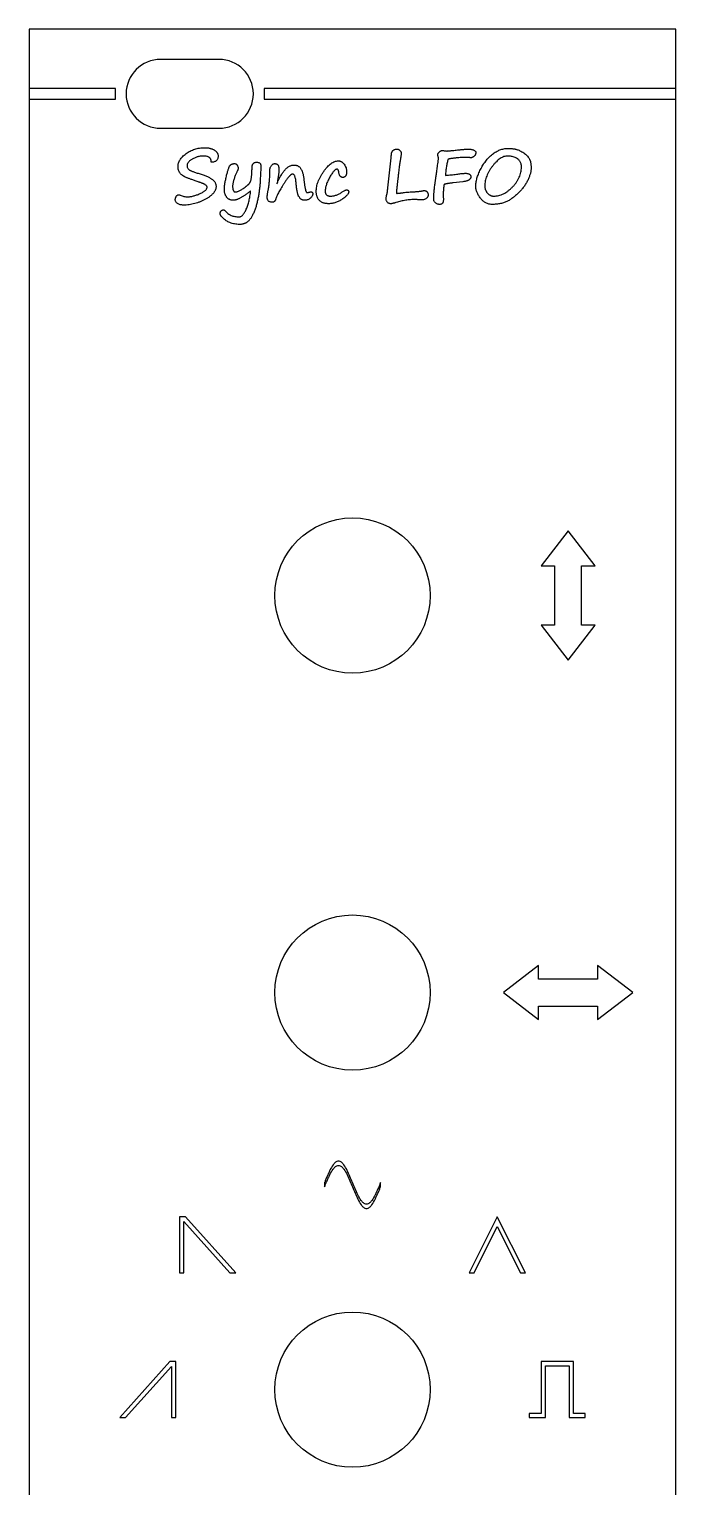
# Model space of a CAD drawing. Extents: x 81 to 111, y 103 to 232.
# Drawn here: x 81.2 to 111.2, y 164.1 to 231.7 of the extents above; entities that cross this region are included whole.
import ezdxf

# ---------------------------------------------------------------- set-up
doc = ezdxf.new("R2010")
doc.units = 0
doc.layers.get('0').update_dxf_attribs({"linetype": 'CONTINUOUS'})

msp = doc.modelspace()

# ---------------------------------------------------------------- linework, layer by layer
at = {"color": 7, "linetype": 'CONTINUOUS'}
for p, q in [((111.186, 231.684), (81.186, 231.684)), ((81.186, 231.684), (81.186, 228.934)), ((111.186, 228.934), (111.186, 231.684)), ((89.986, 230.284), (87.286, 230.284)), ((81.186, 228.934), (81.186, 228.434)), ((85.186, 228.934), (81.186, 228.934)), ((85.186, 228.434), (85.186, 228.934)), ((92.086, 228.934), (92.086, 228.434)), ((111.186, 228.934), (92.086, 228.934)), ((111.186, 228.434), (111.186, 228.934)), ((81.186, 228.434), (85.186, 228.434)), ((81.186, 228.434), (81.186, 106.434)), ((92.086, 228.434), (111.186, 228.434)), ((111.186, 106.434), (111.186, 228.434)), ((87.286, 227.084), (89.986, 227.084)), ((91.939, 225.239), (91.907, 224.676)), ((97.83, 224.326), (97.976, 225.712)), ((101.775, 225.746), (101.775, 225.763)), ((101.308, 224.607), (100.85, 224.554)), ((93.702, 223.925), (93.688, 223.925)), ((100.394, 223.95), (100.401, 223.745)), ((90.497, 222.713), (90.492, 222.713)), ((106.186, 208.414), (104.936, 206.785)), ((107.436, 206.785), (106.186, 208.414)), ((104.936, 206.785), (105.561, 206.785)), ((105.561, 206.785), (105.561, 204.043)), ((106.811, 206.785), (107.436, 206.785)), ((106.811, 204.043), (106.811, 206.785)), ((104.936, 204.043), (106.186, 202.414)), ((105.561, 204.043), (104.936, 204.043)), ((106.186, 202.414), (107.436, 204.043)), ((107.436, 204.043), (106.811, 204.043)), ((104.815, 188.249), (103.186, 186.999)), ((104.815, 187.624), (104.815, 188.249)), ((107.557, 188.249), (107.557, 187.624)), ((109.186, 186.999), (107.557, 188.249)), ((107.557, 187.624), (104.815, 187.624)), ((103.186, 186.999), (104.815, 185.749)), ((107.557, 185.749), (109.186, 186.999)), ((104.815, 186.374), (107.557, 186.374)), ((104.815, 185.749), (104.815, 186.374)), ((107.557, 186.374), (107.557, 185.749)), ((94.886, 178.184), (94.886, 177.984)), ((97.486, 177.984), (97.486, 178.184)), ((88.437, 176.601), (88.168, 176.601)), ((88.168, 176.601), (88.168, 174.001)), ((90.768, 174.001), (88.437, 176.601)), ((102.904, 176.601), (101.604, 174.001)), ((104.204, 174.001), (102.904, 176.601)), ((88.368, 176.378), (90.5, 174.001)), ((88.368, 174.001), (88.368, 176.378)), ((101.827, 174.001), (102.904, 176.154)), ((102.904, 176.154), (103.98, 174.001)), ((88.168, 174.001), (88.368, 174.001)), ((90.5, 174.001), (90.768, 174.001)), ((101.604, 174.001), (101.827, 174.001)), ((103.98, 174.001), (104.204, 174.001)), ((87.719, 169.884), (85.386, 167.284)), ((87.986, 169.884), (87.719, 169.884)), ((87.986, 167.284), (87.986, 169.884)), ((104.936, 169.884), (104.936, 167.484)), ((106.436, 169.884), (104.936, 169.884)), ((106.436, 167.484), (106.436, 169.884)), ((85.653, 167.284), (87.786, 169.661)), ((87.786, 169.661), (87.786, 167.284)), ((105.136, 169.684), (106.236, 169.684)), ((105.136, 167.284), (105.136, 169.684)), ((106.236, 169.684), (106.236, 167.284)), ((85.386, 167.284), (85.653, 167.284)), ((87.786, 167.284), (87.986, 167.284)), ((104.936, 167.484), (104.386, 167.484)), ((104.386, 167.484), (104.386, 167.284)), ((104.386, 167.284), (105.136, 167.284)), ((106.236, 167.284), (106.986, 167.284)), ((106.986, 167.484), (106.436, 167.484)), ((106.986, 167.284), (106.986, 167.484))]:
    msp.add_line(p, q, dxfattribs=at)
for centre in [(96.186, 205.414), (96.186, 186.999), (96.186, 168.584)]:
    msp.add_circle(centre, 3.6, dxfattribs=at)
for centre, start, end in [((87.286, 228.684), 90, 270), ((89.986, 228.684), 270, 90)]:
    msp.add_arc(centre, 1.6, start, end, dxfattribs=at)
for points, knots in [([(88.093, 225.316), (88.094, 225.342), (88.097, 225.395), (88.114, 225.474), (88.144, 225.551), (88.185, 225.626), (88.238, 225.7), (88.302, 225.772), (88.377, 225.843), (88.463, 225.911), (88.557, 225.974), (88.656, 226.031), (88.759, 226.078), (88.866, 226.117), (88.977, 226.147), (89.092, 226.168), (89.212, 226.181), (89.293, 226.183), (89.334, 226.184)], [0, 0, 0, 0, 0.0479626, 0.0959949, 0.1452394, 0.1968396, 0.2510979, 0.309215, 0.3717362, 0.4387208, 0.5078142, 0.5764072, 0.6446708, 0.7135118, 0.7828276, 0.8533548, 0.9257912, 1, 1, 1, 1]), ([(89.334, 226.184), (89.357, 226.183), (89.402, 226.182), (89.468, 226.178), (89.531, 226.169), (89.59, 226.156), (89.644, 226.14), (89.696, 226.121), (89.743, 226.097), (89.786, 226.071), (89.825, 226.042), (89.858, 226.012), (89.888, 225.981), (89.911, 225.949), (89.929, 225.916), (89.942, 225.881), (89.951, 225.846), (89.952, 225.822), (89.952, 225.81)], [0, 0, 0, 0, 0.08759, 0.170972, 0.250519, 0.325879, 0.397433, 0.465629, 0.531826, 0.595994, 0.657219, 0.713869, 0.766456, 0.816101, 0.863455, 0.909311, 0.954539, 1, 1, 1, 1]), ([(97.976, 225.712), (97.977, 225.728), (97.98, 225.758), (97.985, 225.8), (97.989, 225.839), (97.993, 225.873), (97.997, 225.903), (98, 225.928), (98.005, 225.949), (98.009, 225.972), (98.018, 225.997), (98.034, 226.024), (98.056, 226.05), (98.082, 226.074), (98.115, 226.094), (98.153, 226.11), (98.196, 226.118), (98.227, 226.119), (98.243, 226.12)], [0, 0, 0, 0, 0.08463, 0.162126, 0.2306151, 0.2929782, 0.3463391, 0.3924749, 0.430793, 0.4610263, 0.5151643, 0.570968, 0.6307534, 0.6948379, 0.763713, 0.8361075, 0.9137949, 1, 1, 1, 1]), ([(98.243, 226.12), (98.256, 226.119), (98.282, 226.118), (98.319, 226.106), (98.354, 226.087), (98.385, 226.061), (98.411, 226.031), (98.432, 225.999), (98.443, 225.965), (98.445, 225.942), (98.446, 225.931)], [0, 0, 0, 0, 0.128837, 0.256322, 0.38368, 0.518069, 0.65101, 0.772906, 0.887359, 1, 1, 1, 1]), ([(98.446, 225.931), (98.445, 225.918), (98.444, 225.889), (98.439, 225.839), (98.428, 225.776), (98.421, 225.731), (98.417, 225.705)], [0, 0, 0, 0, 0.165393, 0.386702, 0.665127, 1, 1, 1, 1]), ([(100.144, 225.865), (100.145, 225.875), (100.147, 225.896), (100.162, 225.928), (100.185, 225.96), (100.215, 225.991), (100.249, 226.018), (100.284, 226.039), (100.317, 226.053), (100.339, 226.055), (100.349, 226.056)], [0, 0, 0, 0, 0.101411, 0.214444, 0.342888, 0.494192, 0.64638, 0.779103, 0.895509, 1, 1, 1, 1]), ([(100.163, 225.75), (100.16, 225.761), (100.155, 225.783), (100.15, 225.813), (100.145, 225.84), (100.144, 225.857), (100.144, 225.865)], [0, 0, 0, 0, 0.30119, 0.567536, 0.797857, 1, 1, 1, 1]), ([(100.349, 226.056), (100.363, 226.055), (100.392, 226.054), (100.42, 226.048), (100.434, 226.046)], [0, 0, 0, 0, 0.4878325, 1, 1, 1, 1]), ([(100.434, 226.046), (100.455, 226.042), (100.498, 226.034), (100.542, 226.033), (100.565, 226.032)], [0, 0, 0, 0, 0.49309, 1, 1, 1, 1]), ([(100.565, 226.032), (100.572, 226.032), (100.592, 226.033), (100.627, 226.036), (100.676, 226.04), (100.737, 226.046), (100.811, 226.053), (100.898, 226.063), (100.998, 226.074), (101.069, 226.082), (101.106, 226.086)], [0, 0, 0, 0, 0.042338, 0.107785, 0.197281, 0.310004, 0.446789, 0.607737, 0.791835, 1, 1, 1, 1]), ([(101.106, 226.086), (101.131, 226.089), (101.18, 226.094), (101.25, 226.1), (101.315, 226.107), (101.375, 226.111), (101.43, 226.115), (101.481, 226.118), (101.526, 226.119), (101.555, 226.12), (101.569, 226.12)], [0, 0, 0, 0, 0.162939, 0.313732, 0.454746, 0.585803, 0.704931, 0.814158, 0.912503, 1, 1, 1, 1]), ([(101.569, 226.12), (101.594, 226.119), (101.642, 226.119), (101.709, 226.108), (101.768, 226.093), (101.817, 226.07), (101.855, 226.045), (101.884, 226.021), (101.903, 225.998), (101.906, 225.981), (101.907, 225.973)], [0, 0, 0, 0, 0.194463, 0.3663974, 0.5202269, 0.6574654, 0.7766006, 0.8708883, 0.9432601, 1, 1, 1, 1]), ([(101.907, 225.973), (101.907, 225.961), (101.906, 225.938), (101.9, 225.904), (101.889, 225.872), (101.875, 225.842), (101.856, 225.814), (101.833, 225.789), (101.806, 225.766), (101.785, 225.752), (101.775, 225.746)], [0, 0, 0, 0, 0.1305, 0.25368, 0.375578, 0.494551, 0.613015, 0.736102, 0.864477, 1, 1, 1, 1]), ([(101.907, 224.399), (101.908, 224.429), (101.909, 224.488), (101.92, 224.579), (101.936, 224.672), (101.961, 224.768), (101.991, 224.866), (102.028, 224.967), (102.072, 225.071), (102.122, 225.176), (102.177, 225.28), (102.237, 225.38), (102.3, 225.476), (102.368, 225.567), (102.439, 225.652), (102.515, 225.733), (102.594, 225.809), (102.677, 225.879), (102.762, 225.943), (102.849, 225.998), (102.936, 226.046), (103.025, 226.085), (103.115, 226.114), (103.205, 226.136), (103.297, 226.149), (103.358, 226.151), (103.389, 226.152)], [0, 0, 0, 0, 0.0351946, 0.0717881, 0.1095508, 0.1491259, 0.1905087, 0.2335502, 0.2786717, 0.325861, 0.3735931, 0.4204625, 0.4665544, 0.5116481, 0.5564426, 0.6006614, 0.6445797, 0.6883469, 0.7312701, 0.772467, 0.8122086, 0.8509968, 0.8886798, 0.9260643, 0.9629808, 1, 1, 1, 1]), ([(103.389, 226.152), (103.413, 226.152), (103.459, 226.151), (103.526, 226.148), (103.59, 226.143), (103.651, 226.135), (103.709, 226.126), (103.764, 226.114), (103.815, 226.1), (103.879, 226.079), (103.956, 226.047), (104.044, 226.001), (104.129, 225.947), (104.208, 225.887), (104.28, 225.822), (104.34, 225.755), (104.386, 225.685), (104.415, 225.626), (104.432, 225.576), (104.442, 225.536), (104.451, 225.493), (104.459, 225.447), (104.464, 225.397), (104.468, 225.344), (104.471, 225.288), (104.471, 225.25), (104.471, 225.23)], [0, 0, 0, 0, 0.0436509, 0.0851721, 0.1249405, 0.16299, 0.1990708, 0.2335547, 0.2665954, 0.2979196, 0.3591401, 0.4206151, 0.4822715, 0.5449888, 0.605458, 0.6609331, 0.7118444, 0.7594758, 0.7833614, 0.808665, 0.8358632, 0.8650233, 0.8958574, 0.9284543, 0.9631584, 1, 1, 1, 1]), ([(89.023, 224.605), (88.993, 224.615), (88.935, 224.634), (88.852, 224.663), (88.774, 224.689), (88.703, 224.716), (88.636, 224.739), (88.576, 224.762), (88.521, 224.784), (88.456, 224.81), (88.384, 224.844), (88.307, 224.893), (88.242, 224.947), (88.187, 225.008), (88.144, 225.075), (88.115, 225.15), (88.096, 225.231), (88.094, 225.287), (88.093, 225.316)], [0, 0, 0, 0, 0.074202, 0.1436518, 0.2084709, 0.2686802, 0.3246301, 0.3758523, 0.4225862, 0.46447, 0.541097, 0.6118998, 0.6787266, 0.7423449, 0.8045898, 0.8672671, 0.9317751, 1, 1, 1, 1]), ([(89.289, 225.799), (89.266, 225.799), (89.219, 225.798), (89.148, 225.791), (89.08, 225.78), (89.012, 225.765), (88.946, 225.745), (88.881, 225.721), (88.817, 225.693), (88.756, 225.66), (88.699, 225.626), (88.649, 225.59), (88.606, 225.553), (88.571, 225.515), (88.544, 225.476), (88.524, 225.436), (88.512, 225.394), (88.511, 225.366), (88.51, 225.352)], [0, 0, 0, 0, 0.073345, 0.145938, 0.217579, 0.289094, 0.360159, 0.431224, 0.503096, 0.575381, 0.644891, 0.708815, 0.766614, 0.819231, 0.868212, 0.913474, 0.956948, 1, 1, 1, 1]), ([(88.51, 225.352), (88.511, 225.335), (88.513, 225.301), (88.531, 225.253), (88.56, 225.208), (88.594, 225.174), (88.63, 225.149), (88.667, 225.129), (88.712, 225.108), (88.767, 225.085), (88.83, 225.061), (88.903, 225.036), (88.984, 225.01), (89.042, 224.993), (89.072, 224.984)], [0, 0, 0, 0, 0.0714839, 0.1420277, 0.2141202, 0.292461, 0.3394409, 0.397173, 0.4673026, 0.5488261, 0.643427, 0.74964, 0.8688549, 1, 1, 1, 1]), ([(89.632, 225.511), (89.631, 225.524), (89.631, 225.549), (89.627, 225.585), (89.62, 225.618), (89.611, 225.648), (89.598, 225.675), (89.583, 225.699), (89.565, 225.719), (89.537, 225.743), (89.495, 225.766), (89.435, 225.786), (89.365, 225.797), (89.316, 225.798), (89.289, 225.799)], [0, 0, 0, 0, 0.075534, 0.145634, 0.209778, 0.270679, 0.327384, 0.38134, 0.432772, 0.484936, 0.592838, 0.712488, 0.846913, 1, 1, 1, 1]), ([(89.952, 225.81), (89.951, 225.786), (89.95, 225.742), (89.934, 225.68), (89.909, 225.627), (89.873, 225.583), (89.827, 225.55), (89.77, 225.527), (89.704, 225.513), (89.657, 225.511), (89.632, 225.511)], [0, 0, 0, 0, 0.139972, 0.264294, 0.378475, 0.487519, 0.598233, 0.717525, 0.850142, 1, 1, 1, 1]), ([(90.241, 224.253), (90.241, 224.271), (90.242, 224.31), (90.246, 224.371), (90.254, 224.438), (90.265, 224.51), (90.277, 224.589), (90.294, 224.673), (90.313, 224.764), (90.335, 224.858), (90.358, 224.95), (90.38, 225.035), (90.402, 225.111), (90.423, 225.177), (90.442, 225.234), (90.46, 225.282), (90.478, 225.32), (90.495, 225.35), (90.514, 225.374), (90.535, 225.394), (90.559, 225.41), (90.584, 225.423), (90.613, 225.434), (90.644, 225.441), (90.678, 225.446), (90.701, 225.446), (90.713, 225.447)], [0, 0, 0, 0, 0.039912, 0.084281, 0.132826, 0.185966, 0.243686, 0.30614, 0.373219, 0.444745, 0.515383, 0.579074, 0.636019, 0.686606, 0.729963, 0.766941, 0.797442, 0.821514, 0.842416, 0.86294, 0.883264, 0.904515, 0.926208, 0.949344, 0.973863, 1, 1, 1, 1]), ([(90.713, 225.447), (90.726, 225.446), (90.751, 225.444), (90.786, 225.431), (90.815, 225.407), (90.839, 225.375), (90.858, 225.34), (90.871, 225.301), (90.88, 225.261), (90.881, 225.233), (90.882, 225.219)], [0, 0, 0, 0, 0.121884, 0.236341, 0.351999, 0.476874, 0.607282, 0.735732, 0.865985, 1, 1, 1, 1]), ([(90.882, 225.219), (90.881, 225.216), (90.879, 225.207), (90.874, 225.189), (90.865, 225.164), (90.852, 225.132), (90.835, 225.092), (90.816, 225.045), (90.792, 224.99), (90.775, 224.951), (90.766, 224.931)], [0, 0, 0, 0, 0.032849, 0.091474, 0.177061, 0.287721, 0.427097, 0.591002, 0.782176, 1, 1, 1, 1]), ([(91.523, 225.13), (91.523, 225.145), (91.524, 225.175), (91.527, 225.217), (91.529, 225.254), (91.531, 225.287), (91.534, 225.316), (91.536, 225.34), (91.539, 225.359), (91.542, 225.379), (91.55, 225.401), (91.562, 225.425), (91.58, 225.448), (91.602, 225.47), (91.628, 225.489), (91.66, 225.501), (91.696, 225.51), (91.721, 225.51), (91.734, 225.511)], [0, 0, 0, 0, 0.093005, 0.177081, 0.252122, 0.318254, 0.375423, 0.422648, 0.462072, 0.49246, 0.544912, 0.598985, 0.655944, 0.717413, 0.781995, 0.849168, 0.920911, 1, 1, 1, 1]), ([(91.734, 225.511), (91.752, 225.51), (91.784, 225.509), (91.828, 225.501), (91.865, 225.486), (91.89, 225.468), (91.905, 225.449), (91.914, 225.43), (91.922, 225.408), (91.928, 225.382), (91.933, 225.352), (91.936, 225.318), (91.939, 225.28), (91.939, 225.253), (91.939, 225.239)], [0, 0, 0, 0, 0.128314, 0.240023, 0.334254, 0.420319, 0.464604, 0.515229, 0.573456, 0.638911, 0.715787, 0.800802, 0.895525, 1, 1, 1, 1]), ([(92.283, 224.264), (92.289, 224.296), (92.301, 224.361), (92.315, 224.463), (92.328, 224.57), (92.339, 224.682), (92.346, 224.799), (92.352, 224.921), (92.355, 225.049), (92.356, 225.135), (92.356, 225.18)], [0, 0, 0, 0, 0.106122, 0.217726, 0.334447, 0.456351, 0.584003, 0.716934, 0.85577, 1, 1, 1, 1]), ([(92.356, 225.18), (92.357, 225.193), (92.359, 225.222), (92.372, 225.266), (92.394, 225.31), (92.423, 225.354), (92.457, 225.393), (92.493, 225.424), (92.531, 225.443), (92.558, 225.445), (92.571, 225.447)], [0, 0, 0, 0, 0.111852, 0.233286, 0.366088, 0.513881, 0.659039, 0.785254, 0.895675, 1, 1, 1, 1]), ([(92.571, 225.447), (92.586, 225.446), (92.615, 225.445), (92.656, 225.436), (92.692, 225.42), (92.717, 225.401), (92.734, 225.381), (92.745, 225.361), (92.753, 225.335), (92.76, 225.304), (92.765, 225.269), (92.77, 225.228), (92.772, 225.182), (92.772, 225.15), (92.773, 225.133)], [0, 0, 0, 0, 0.106092, 0.200711, 0.287756, 0.37153, 0.415739, 0.468271, 0.529042, 0.601327, 0.684004, 0.777786, 0.882603, 1, 1, 1, 1]), ([(92.677, 224.502), (92.692, 224.538), (92.72, 224.607), (92.767, 224.707), (92.813, 224.8), (92.86, 224.886), (92.908, 224.965), (92.956, 225.038), (93.005, 225.103), (93.054, 225.162), (93.105, 225.214), (93.156, 225.259), (93.207, 225.297), (93.26, 225.328), (93.313, 225.352), (93.367, 225.37), (93.422, 225.38), (93.458, 225.382), (93.477, 225.382)], [0, 0, 0, 0, 0.092338, 0.179886, 0.262392, 0.340665, 0.414492, 0.483602, 0.548933, 0.610135, 0.667741, 0.721498, 0.772378, 0.821071, 0.867174, 0.91213, 0.956384, 1, 1, 1, 1]), ([(93.477, 225.382), (93.492, 225.382), (93.523, 225.381), (93.567, 225.373), (93.609, 225.361), (93.649, 225.344), (93.686, 225.321), (93.721, 225.294), (93.753, 225.261), (93.782, 225.224), (93.809, 225.181), (93.833, 225.134), (93.855, 225.082), (93.874, 225.024), (93.891, 224.962), (93.906, 224.895), (93.918, 224.823), (93.923, 224.773), (93.926, 224.747)], [0, 0, 0, 0, 0.0541879, 0.1067007, 0.1571352, 0.2066417, 0.2570326, 0.3075543, 0.3606282, 0.415693, 0.4734814, 0.5351577, 0.6008601, 0.6707761, 0.7455853, 0.8253549, 0.9097195, 1, 1, 1, 1]), ([(94.503, 224.161), (94.504, 224.197), (94.507, 224.27), (94.523, 224.38), (94.551, 224.492), (94.589, 224.606), (94.638, 224.722), (94.697, 224.84), (94.768, 224.961), (94.847, 225.08), (94.931, 225.194), (95.017, 225.295), (95.103, 225.381), (95.188, 225.451), (95.273, 225.506), (95.358, 225.545), (95.443, 225.57), (95.5, 225.573), (95.527, 225.575)], [0, 0, 0, 0, 0.057453, 0.116795, 0.178313, 0.242751, 0.309925, 0.38067, 0.455166, 0.533917, 0.611136, 0.682066, 0.746336, 0.805213, 0.858988, 0.908538, 0.955311, 1, 1, 1, 1]), ([(95.473, 225.19), (95.462, 225.189), (95.437, 225.186), (95.4, 225.167), (95.361, 225.137), (95.32, 225.095), (95.277, 225.042), (95.23, 224.978), (95.181, 224.903), (95.131, 224.817), (95.082, 224.728), (95.039, 224.64), (95.002, 224.554), (94.973, 224.471), (94.949, 224.391), (94.932, 224.314), (94.922, 224.239), (94.921, 224.19), (94.92, 224.167)], [0, 0, 0, 0, 0.028127, 0.06103, 0.100865, 0.149079, 0.205109, 0.270489, 0.345102, 0.428657, 0.514635, 0.595953, 0.672785, 0.745585, 0.814098, 0.87918, 0.94125, 1, 1, 1, 1]), ([(95.554, 225.028), (95.552, 225.041), (95.549, 225.065), (95.542, 225.097), (95.534, 225.125), (95.525, 225.149), (95.514, 225.167), (95.502, 225.18), (95.488, 225.189), (95.478, 225.19), (95.473, 225.19)], [0, 0, 0, 0, 0.19774, 0.371472, 0.518968, 0.647125, 0.753576, 0.844689, 0.924223, 1, 1, 1, 1]), ([(95.527, 225.575), (95.541, 225.574), (95.567, 225.573), (95.605, 225.565), (95.642, 225.553), (95.677, 225.535), (95.71, 225.512), (95.742, 225.485), (95.773, 225.452), (95.81, 225.402), (95.851, 225.336), (95.887, 225.253), (95.909, 225.168), (95.912, 225.11), (95.914, 225.081)], [0, 0, 0, 0, 0.057699, 0.11345, 0.169694, 0.226089, 0.284919, 0.346429, 0.410908, 0.480016, 0.617782, 0.748714, 0.874939, 1, 1, 1, 1]), ([(98.417, 225.705), (98.413, 225.684), (98.405, 225.636), (98.392, 225.559), (98.379, 225.467), (98.365, 225.362), (98.349, 225.244), (98.333, 225.113), (98.315, 224.968), (98.3, 224.84), (98.289, 224.736), (98.279, 224.661), (98.271, 224.59), (98.265, 224.525), (98.258, 224.464), (98.251, 224.408), (98.246, 224.357), (98.24, 224.311), (98.236, 224.27), (98.232, 224.234), (98.229, 224.203), (98.227, 224.176), (98.224, 224.154), (98.222, 224.137), (98.222, 224.125), (98.221, 224.119), (98.221, 224.116)], [0, 0, 0, 0, 0.0409274, 0.090339, 0.1478376, 0.2138288, 0.288272, 0.3711705, 0.4622159, 0.5617204, 0.6120762, 0.6593254, 0.7033955, 0.7445992, 0.7826945, 0.8176472, 0.8497327, 0.8786753, 0.9044748, 0.9271315, 0.946924, 0.9635733, 0.977423, 0.9880978, 0.9956103, 1, 1, 1, 1]), ([(100.002, 224.427), (100.002, 224.429), (100.004, 224.437), (100.006, 224.453), (100.009, 224.479), (100.015, 224.514), (100.021, 224.558), (100.028, 224.611), (100.038, 224.674), (100.048, 224.746), (100.06, 224.827), (100.072, 224.918), (100.086, 225.018), (100.102, 225.127), (100.119, 225.246), (100.137, 225.374), (100.156, 225.511), (100.17, 225.605), (100.176, 225.654)], [0, 0, 0, 0, 0.005715, 0.018803, 0.039606, 0.06818, 0.104128, 0.14779, 0.198824, 0.257631, 0.323752, 0.39759, 0.479199, 0.56818, 0.664934, 0.769003, 0.880844, 1, 1, 1, 1]), ([(100.176, 225.654), (100.176, 225.672), (100.176, 225.704), (100.167, 225.736), (100.163, 225.75)], [0, 0, 0, 0, 0.5408918, 1, 1, 1, 1]), ([(100.621, 225.65), (100.613, 225.623), (100.596, 225.569), (100.576, 225.484), (100.555, 225.397), (100.54, 225.305), (100.525, 225.209), (100.514, 225.109), (100.503, 225.006), (100.499, 224.936), (100.497, 224.901)], [0, 0, 0, 0, 0.110502, 0.224403, 0.342331, 0.464639, 0.591707, 0.723468, 0.859599, 1, 1, 1, 1]), ([(101.471, 225.735), (101.435, 225.735), (101.36, 225.734), (101.244, 225.729), (101.12, 225.721), (101.013, 225.712), (100.928, 225.703), (100.869, 225.696), (100.814, 225.689), (100.765, 225.682), (100.722, 225.675), (100.683, 225.667), (100.65, 225.659), (100.63, 225.653), (100.621, 225.65)], [0, 0, 0, 0, 0.126879, 0.262641, 0.407933, 0.561648, 0.637448, 0.7075, 0.771749, 0.829047, 0.880661, 0.92664, 0.966344, 1, 1, 1, 1]), ([(101.617, 225.727), (101.609, 225.728), (101.589, 225.731), (101.556, 225.734), (101.516, 225.735), (101.487, 225.735), (101.471, 225.735)], [0, 0, 0, 0, 0.176409, 0.403514, 0.677856, 1, 1, 1, 1]), ([(101.677, 225.72), (101.666, 225.72), (101.646, 225.72), (101.626, 225.725), (101.617, 225.727)], [0, 0, 0, 0, 0.5340437, 1, 1, 1, 1]), ([(101.775, 225.763), (101.768, 225.756), (101.755, 225.743), (101.73, 225.73), (101.704, 225.721), (101.686, 225.72), (101.677, 225.72)], [0, 0, 0, 0, 0.260651, 0.500656, 0.749151, 1, 1, 1, 1]), ([(103.377, 225.799), (103.349, 225.798), (103.292, 225.794), (103.206, 225.772), (103.12, 225.734), (103.032, 225.683), (102.945, 225.617), (102.857, 225.536), (102.769, 225.441), (102.681, 225.334), (102.599, 225.22), (102.525, 225.105), (102.463, 224.989), (102.412, 224.874), (102.373, 224.76), (102.345, 224.646), (102.327, 224.532), (102.325, 224.457), (102.324, 224.419)], [0, 0, 0, 0, 0.045306, 0.092148, 0.142092, 0.195901, 0.254405, 0.318098, 0.387653, 0.463421, 0.540363, 0.61354, 0.6836, 0.75083, 0.815558, 0.8781, 0.93949, 1, 1, 1, 1]), ([(104.471, 225.23), (104.471, 225.211), (104.47, 225.173), (104.463, 225.115), (104.451, 225.054), (104.437, 224.99), (104.416, 224.923), (104.392, 224.854), (104.363, 224.781), (104.331, 224.706), (104.294, 224.63), (104.253, 224.555), (104.208, 224.48), (104.159, 224.407), (104.105, 224.335), (104.049, 224.264), (103.988, 224.194), (103.902, 224.104), (103.792, 223.998), (103.655, 223.885), (103.519, 223.786), (103.401, 223.716), (103.305, 223.668), (103.227, 223.638), (103.144, 223.612), (103.055, 223.592), (102.962, 223.575), (102.862, 223.564), (102.758, 223.557), (102.686, 223.556), (102.65, 223.556)], [0, 0, 0, 0, 0.020418, 0.042091, 0.065086, 0.089472, 0.115234, 0.142511, 0.171411, 0.201979, 0.233337, 0.26521, 0.29734, 0.329957, 0.363125, 0.396642, 0.431087, 0.466119, 0.535129, 0.600465, 0.662803, 0.722355, 0.752054, 0.782712, 0.814979, 0.848499, 0.883722, 0.920512, 0.959367, 1, 1, 1, 1]), ([(102.742, 223.94), (102.78, 223.941), (102.858, 223.944), (102.972, 223.965), (103.085, 223.999), (103.195, 224.047), (103.304, 224.107), (103.41, 224.182), (103.515, 224.269), (103.616, 224.369), (103.711, 224.475), (103.793, 224.585), (103.864, 224.697), (103.922, 224.811), (103.967, 224.926), (103.999, 225.043), (104.019, 225.162), (104.021, 225.242), (104.023, 225.282)], [0, 0, 0, 0, 0.056973, 0.114021, 0.171844, 0.230784, 0.291894, 0.356039, 0.423296, 0.494299, 0.565608, 0.633619, 0.698528, 0.761241, 0.822233, 0.881687, 0.940805, 1, 1, 1, 1]), ([(104.023, 225.282), (104.022, 225.309), (104.021, 225.361), (104.007, 225.434), (103.987, 225.499), (103.957, 225.557), (103.916, 225.609), (103.863, 225.655), (103.799, 225.696), (103.724, 225.731), (103.643, 225.762), (103.557, 225.783), (103.468, 225.797), (103.408, 225.798), (103.377, 225.799)], [0, 0, 0, 0, 0.086829, 0.16569, 0.238315, 0.306083, 0.374305, 0.447881, 0.528808, 0.618112, 0.712285, 0.806676, 0.901916, 1, 1, 1, 1]), ([(89.439, 224.351), (89.438, 224.361), (89.436, 224.382), (89.419, 224.412), (89.392, 224.441), (89.362, 224.463), (89.333, 224.482), (89.304, 224.497), (89.27, 224.512), (89.231, 224.529), (89.186, 224.547), (89.137, 224.566), (89.081, 224.585), (89.043, 224.598), (89.023, 224.605)], [0, 0, 0, 0, 0.058755, 0.123325, 0.198421, 0.287978, 0.341369, 0.404612, 0.4784, 0.561943, 0.656205, 0.759973, 0.874563, 1, 1, 1, 1]), ([(89.072, 224.984), (89.104, 224.974), (89.166, 224.955), (89.256, 224.925), (89.34, 224.894), (89.417, 224.863), (89.488, 224.83), (89.552, 224.798), (89.61, 224.763), (89.662, 224.729), (89.707, 224.693), (89.747, 224.656), (89.781, 224.616), (89.809, 224.575), (89.83, 224.532), (89.845, 224.487), (89.854, 224.44), (89.855, 224.408), (89.856, 224.392)], [0, 0, 0, 0, 0.09583, 0.186353, 0.271341, 0.350725, 0.424799, 0.493508, 0.557248, 0.616396, 0.671088, 0.723058, 0.771806, 0.818913, 0.864575, 0.909384, 0.954109, 1, 1, 1, 1]), ([(90.766, 224.931), (90.755, 224.904), (90.733, 224.853), (90.705, 224.777), (90.68, 224.704), (90.661, 224.633), (90.645, 224.565), (90.634, 224.5), (90.626, 224.437), (90.625, 224.397), (90.625, 224.377)], [0, 0, 0, 0, 0.149019, 0.290296, 0.424322, 0.551639, 0.673033, 0.787778, 0.896378, 1, 1, 1, 1]), ([(90.728, 224.132), (90.742, 224.133), (90.773, 224.135), (90.821, 224.144), (90.872, 224.16), (90.929, 224.181), (90.991, 224.211), (91.057, 224.249), (91.129, 224.296), (91.189, 224.341), (91.239, 224.379), (91.273, 224.407), (91.304, 224.432), (91.331, 224.456), (91.356, 224.478), (91.375, 224.498), (91.393, 224.516), (91.41, 224.539), (91.43, 224.568), (91.449, 224.606), (91.466, 224.649), (91.478, 224.688), (91.487, 224.726), (91.493, 224.761), (91.499, 224.805), (91.504, 224.855), (91.509, 224.913), (91.514, 224.979), (91.519, 225.052), (91.521, 225.103), (91.523, 225.13)], [0, 0, 0, 0, 0.030395, 0.064485, 0.102746, 0.144919, 0.192546, 0.246553, 0.3064, 0.373251, 0.406958, 0.437793, 0.466097, 0.49157, 0.514528, 0.534472, 0.551931, 0.566743, 0.595003, 0.625121, 0.657398, 0.69208, 0.712693, 0.738141, 0.768756, 0.804927, 0.845625, 0.891946, 0.943519, 1, 1, 1, 1]), ([(91.907, 224.676), (91.902, 224.608), (91.892, 224.472), (91.87, 224.27), (91.843, 224.072), (91.811, 223.877), (91.773, 223.688), (91.726, 223.507), (91.67, 223.335), (91.617, 223.199), (91.571, 223.097), (91.536, 223.028), (91.502, 222.964), (91.465, 222.907), (91.429, 222.856), (91.391, 222.811), (91.353, 222.773), (91.314, 222.74), (91.273, 222.713), (91.231, 222.69), (91.187, 222.67), (91.141, 222.654), (91.094, 222.641), (91.045, 222.632), (90.993, 222.627), (90.958, 222.627), (90.941, 222.626)], [0, 0, 0, 0, 0.083407, 0.165788, 0.247027, 0.327596, 0.40605, 0.481876, 0.554963, 0.62589, 0.659552, 0.691187, 0.720664, 0.747899, 0.773514, 0.797017, 0.818864, 0.839216, 0.858835, 0.878124, 0.897773, 0.917381, 0.937152, 0.957606, 0.978438, 1, 1, 1, 1]), ([(93.409, 224.966), (93.404, 224.965), (93.392, 224.964), (93.375, 224.958), (93.356, 224.949), (93.336, 224.936), (93.315, 224.92), (93.292, 224.9), (93.268, 224.875), (93.243, 224.848), (93.216, 224.817), (93.188, 224.782), (93.158, 224.744), (93.127, 224.702), (93.095, 224.656), (93.061, 224.606), (93.026, 224.553), (92.978, 224.479), (92.92, 224.388), (92.857, 224.282), (92.8, 224.184), (92.75, 224.094), (92.708, 224.011), (92.673, 223.936), (92.644, 223.869), (92.63, 223.826), (92.623, 223.806)], [0, 0, 0, 0, 0.011333, 0.02389, 0.038349, 0.054925, 0.073972, 0.09513, 0.118984, 0.145342, 0.174234, 0.205462, 0.239765, 0.276453, 0.315548, 0.357753, 0.402391, 0.449666, 0.543459, 0.630001, 0.709199, 0.781388, 0.846451, 0.904619, 0.955655, 1, 1, 1, 1]), ([(92.773, 225.133), (92.772, 225.118), (92.771, 225.084), (92.766, 225.029), (92.759, 224.965), (92.748, 224.89), (92.735, 224.807), (92.719, 224.714), (92.699, 224.611), (92.684, 224.539), (92.677, 224.502)], [0, 0, 0, 0, 0.071365, 0.157872, 0.259665, 0.37683, 0.509426, 0.657356, 0.820919, 1, 1, 1, 1]), ([(93.574, 224.516), (93.571, 224.551), (93.565, 224.617), (93.552, 224.709), (93.535, 224.786), (93.517, 224.85), (93.495, 224.9), (93.471, 224.937), (93.442, 224.961), (93.42, 224.964), (93.409, 224.966)], [0, 0, 0, 0, 0.208684, 0.391594, 0.547327, 0.678406, 0.784627, 0.869687, 0.938115, 1, 1, 1, 1]), ([(93.688, 223.925), (93.681, 223.94), (93.667, 223.971), (93.65, 224.024), (93.634, 224.085), (93.619, 224.155), (93.605, 224.233), (93.594, 224.32), (93.583, 224.415), (93.577, 224.482), (93.574, 224.516)], [0, 0, 0, 0, 0.079414, 0.170325, 0.274819, 0.39263, 0.523795, 0.668496, 0.827783, 1, 1, 1, 1]), ([(93.926, 224.747), (93.929, 224.721), (93.935, 224.671), (93.943, 224.598), (93.951, 224.529), (93.961, 224.466), (93.97, 224.408), (93.978, 224.355), (93.988, 224.307), (93.998, 224.264), (94.007, 224.226), (94.017, 224.193), (94.027, 224.165), (94.037, 224.142), (94.047, 224.124), (94.057, 224.111), (94.068, 224.102), (94.076, 224.101), (94.08, 224.1)], [0, 0, 0, 0, 0.115636, 0.224682, 0.32568, 0.419471, 0.505974, 0.585203, 0.657317, 0.722218, 0.779946, 0.83006, 0.873879, 0.910167, 0.940879, 0.964471, 0.984093, 1, 1, 1, 1]), ([(95.741, 224.806), (95.729, 224.806), (95.704, 224.807), (95.669, 224.818), (95.638, 224.836), (95.613, 224.861), (95.591, 224.893), (95.574, 224.932), (95.561, 224.977), (95.556, 225.01), (95.554, 225.028)], [0, 0, 0, 0, 0.118329, 0.228669, 0.334244, 0.443896, 0.560876, 0.691377, 0.836619, 1, 1, 1, 1]), ([(95.914, 225.081), (95.913, 225.068), (95.913, 225.044), (95.911, 225.008), (95.905, 224.976), (95.9, 224.946), (95.891, 224.92), (95.881, 224.898), (95.869, 224.878), (95.851, 224.858), (95.827, 224.838), (95.799, 224.819), (95.77, 224.808), (95.751, 224.806), (95.741, 224.806)], [0, 0, 0, 0, 0.107886, 0.206302, 0.295869, 0.377764, 0.453409, 0.5215, 0.583645, 0.642438, 0.747424, 0.840641, 0.923338, 1, 1, 1, 1]), ([(100.46, 224.493), (100.455, 224.49), (100.443, 224.482), (100.434, 224.468), (100.429, 224.454), (100.427, 224.441), (100.424, 224.424), (100.422, 224.402), (100.418, 224.376), (100.415, 224.344), (100.411, 224.308), (100.407, 224.254), (100.402, 224.185), (100.397, 224.104), (100.395, 224.025), (100.394, 223.975), (100.394, 223.95)], [0, 0, 0, 0, 0.035415, 0.075048, 0.089257, 0.112168, 0.14408, 0.182983, 0.231917, 0.287895, 0.352903, 0.426862, 0.579118, 0.725824, 0.866087, 1, 1, 1, 1]), ([(100.85, 224.554), (100.829, 224.552), (100.788, 224.547), (100.729, 224.54), (100.674, 224.531), (100.623, 224.524), (100.576, 224.516), (100.534, 224.509), (100.496, 224.501), (100.472, 224.496), (100.46, 224.493)], [0, 0, 0, 0, 0.1621, 0.314135, 0.455035, 0.585718, 0.705126, 0.813286, 0.911733, 1, 1, 1, 1]), ([(100.497, 224.901), (100.52, 224.903), (100.567, 224.909), (100.613, 224.913), (100.637, 224.916)], [0, 0, 0, 0, 0.498609, 1, 1, 1, 1]), ([(100.637, 224.916), (100.68, 224.919), (100.764, 224.927), (100.888, 224.94), (101.007, 224.954), (101.085, 224.965), (101.123, 224.971)], [0, 0, 0, 0, 0.263732, 0.517587, 0.763663, 1, 1, 1, 1]), ([(101.123, 224.971), (101.153, 224.975), (101.21, 224.983), (101.29, 224.991), (101.362, 224.997), (101.406, 224.998), (101.427, 224.998)], [0, 0, 0, 0, 0.296611, 0.562499, 0.796289, 1, 1, 1, 1]), ([(101.683, 224.819), (101.682, 224.813), (101.681, 224.799), (101.67, 224.779), (101.654, 224.756), (101.632, 224.731), (101.608, 224.706), (101.581, 224.684), (101.553, 224.666), (101.523, 224.651), (101.485, 224.64), (101.437, 224.629), (101.377, 224.617), (101.332, 224.611), (101.308, 224.607)], [0, 0, 0, 0, 0.0388012, 0.0871879, 0.1493163, 0.2237459, 0.3025543, 0.3771282, 0.4489539, 0.5178698, 0.5983793, 0.7062437, 0.8397503, 1, 1, 1, 1]), ([(101.427, 224.998), (101.447, 224.997), (101.485, 224.996), (101.537, 224.989), (101.582, 224.975), (101.619, 224.955), (101.648, 224.929), (101.669, 224.897), (101.681, 224.86), (101.682, 224.833), (101.683, 224.819)], [0, 0, 0, 0, 0.169568, 0.31807, 0.447056, 0.56262, 0.669516, 0.772464, 0.880914, 1, 1, 1, 1]), ([(87.965, 223.775), (87.965, 223.789), (87.967, 223.816), (87.976, 223.857), (87.99, 223.895), (88.01, 223.932), (88.034, 223.963), (88.061, 223.987), (88.092, 224.002), (88.113, 224.003), (88.124, 224.004)], [0, 0, 0, 0, 0.136381, 0.268815, 0.403662, 0.542308, 0.67311, 0.789366, 0.895703, 1, 1, 1, 1]), ([(88.124, 224.004), (88.137, 224.004), (88.162, 224.003), (88.186, 223.994), (88.198, 223.99)], [0, 0, 0, 0, 0.513079, 1, 1, 1, 1]), ([(88.198, 223.99), (88.226, 223.977), (88.282, 223.953), (88.366, 223.928), (88.447, 223.911), (88.5, 223.909), (88.526, 223.908)], [0, 0, 0, 0, 0.274642, 0.5310892, 0.7718855, 1, 1, 1, 1]), ([(89.856, 224.392), (89.855, 224.379), (89.855, 224.352), (89.849, 224.311), (89.84, 224.271), (89.826, 224.232), (89.808, 224.193), (89.787, 224.154), (89.762, 224.117), (89.733, 224.079), (89.701, 224.041), (89.664, 224.005), (89.623, 223.968), (89.579, 223.933), (89.531, 223.897), (89.479, 223.862), (89.424, 223.828), (89.344, 223.783), (89.243, 223.73), (89.118, 223.675), (88.992, 223.628), (88.865, 223.59), (88.736, 223.56), (88.607, 223.539), (88.476, 223.526), (88.388, 223.524), (88.344, 223.523)], [0, 0, 0, 0, 0.021616, 0.043139, 0.065055, 0.087055, 0.109841, 0.133219, 0.157244, 0.182352, 0.208805, 0.236321, 0.265384, 0.295522, 0.327346, 0.360539, 0.395375, 0.431906, 0.505695, 0.57825, 0.649594, 0.720004, 0.790025, 0.859959, 0.929869, 1, 1, 1, 1]), ([(88.526, 223.908), (88.548, 223.909), (88.594, 223.91), (88.662, 223.917), (88.733, 223.928), (88.805, 223.946), (88.88, 223.965), (88.956, 223.992), (89.034, 224.022), (89.113, 224.057), (89.187, 224.093), (89.254, 224.13), (89.31, 224.167), (89.356, 224.203), (89.393, 224.24), (89.419, 224.276), (89.436, 224.313), (89.438, 224.339), (89.439, 224.351)], [0, 0, 0, 0, 0.0624, 0.1265, 0.193481, 0.262745, 0.3352, 0.410519, 0.48932, 0.5712, 0.651089, 0.722038, 0.784975, 0.839671, 0.887415, 0.929166, 0.965919, 1, 1, 1, 1]), ([(90.642, 223.748), (90.627, 223.748), (90.598, 223.749), (90.555, 223.757), (90.514, 223.768), (90.476, 223.784), (90.44, 223.805), (90.407, 223.831), (90.376, 223.861), (90.348, 223.896), (90.322, 223.934), (90.301, 223.974), (90.282, 224.016), (90.267, 224.06), (90.255, 224.105), (90.247, 224.153), (90.241, 224.202), (90.241, 224.236), (90.241, 224.253)], [0, 0, 0, 0, 0.062603, 0.122433, 0.180913, 0.237545, 0.294838, 0.352766, 0.412689, 0.474407, 0.537974, 0.601053, 0.664452, 0.728367, 0.793729, 0.860638, 0.929128, 1, 1, 1, 1]), ([(90.625, 224.377), (90.625, 224.358), (90.626, 224.323), (90.633, 224.274), (90.642, 224.231), (90.656, 224.196), (90.674, 224.169), (90.69, 224.148), (90.708, 224.135), (90.722, 224.133), (90.728, 224.132)], [0, 0, 0, 0, 0.197532, 0.371775, 0.523969, 0.657516, 0.769989, 0.861183, 0.935, 1, 1, 1, 1]), ([(91.458, 224.178), (91.437, 224.161), (91.394, 224.126), (91.331, 224.078), (91.269, 224.032), (91.21, 223.99), (91.152, 223.952), (91.096, 223.916), (91.043, 223.884), (90.991, 223.856), (90.941, 223.83), (90.892, 223.809), (90.846, 223.79), (90.802, 223.775), (90.759, 223.763), (90.719, 223.754), (90.68, 223.749), (90.654, 223.748), (90.642, 223.748)], [0, 0, 0, 0, 0.088975, 0.174382, 0.256154, 0.334002, 0.407968, 0.478102, 0.545196, 0.60811, 0.668104, 0.724811, 0.777807, 0.828002, 0.874692, 0.918925, 0.960953, 1, 1, 1, 1]), ([(90.928, 222.979), (90.942, 222.98), (90.971, 222.982), (91.015, 223), (91.057, 223.028), (91.099, 223.068), (91.14, 223.118), (91.18, 223.179), (91.22, 223.251), (91.259, 223.333), (91.297, 223.422), (91.331, 223.517), (91.361, 223.617), (91.388, 223.72), (91.412, 223.828), (91.431, 223.941), (91.448, 224.058), (91.455, 224.138), (91.458, 224.178)], [0, 0, 0, 0, 0.031087, 0.063821, 0.100238, 0.141303, 0.187928, 0.240742, 0.300173, 0.366683, 0.437551, 0.510746, 0.585893, 0.663485, 0.743663, 0.826131, 0.911795, 1, 1, 1, 1]), ([(92.228, 223.893), (92.228, 223.9), (92.229, 223.918), (92.231, 223.949), (92.236, 223.985), (92.242, 224.029), (92.249, 224.078), (92.259, 224.134), (92.271, 224.197), (92.279, 224.241), (92.283, 224.264)], [0, 0, 0, 0, 0.062733, 0.143023, 0.242431, 0.358227, 0.491754, 0.643244, 0.812734, 1, 1, 1, 1]), ([(92.485, 223.652), (92.465, 223.652), (92.427, 223.654), (92.373, 223.665), (92.328, 223.684), (92.29, 223.71), (92.262, 223.745), (92.242, 223.788), (92.23, 223.838), (92.228, 223.874), (92.228, 223.893)], [0, 0, 0, 0, 0.1492899, 0.2812447, 0.4013716, 0.5116193, 0.6209688, 0.7353394, 0.859379, 1, 1, 1, 1]), ([(92.623, 223.806), (92.62, 223.796), (92.615, 223.775), (92.602, 223.745), (92.586, 223.719), (92.567, 223.695), (92.547, 223.676), (92.526, 223.663), (92.506, 223.653), (92.491, 223.652), (92.485, 223.652)], [0, 0, 0, 0, 0.150522, 0.293518, 0.433689, 0.57053, 0.697095, 0.808242, 0.908732, 1, 1, 1, 1]), ([(93.969, 223.748), (93.954, 223.748), (93.925, 223.75), (93.883, 223.758), (93.844, 223.772), (93.809, 223.792), (93.776, 223.817), (93.748, 223.847), (93.723, 223.884), (93.709, 223.911), (93.702, 223.925)], [0, 0, 0, 0, 0.132318, 0.256316, 0.376506, 0.494054, 0.611134, 0.733604, 0.862193, 1, 1, 1, 1]), ([(94.343, 224.039), (94.342, 224.024), (94.339, 223.991), (94.317, 223.943), (94.282, 223.895), (94.237, 223.846), (94.181, 223.803), (94.117, 223.77), (94.045, 223.752), (93.995, 223.749), (93.969, 223.748)], [0, 0, 0, 0, 0.089146, 0.188216, 0.301746, 0.434181, 0.573076, 0.709692, 0.850123, 1, 1, 1, 1]), ([(94.08, 224.1), (94.094, 224.101), (94.124, 224.104), (94.153, 224.113), (94.168, 224.117)], [0, 0, 0, 0, 0.461879, 1, 1, 1, 1]), ([(94.168, 224.117), (94.178, 224.121), (94.195, 224.127), (94.221, 224.132), (94.243, 224.137), (94.257, 224.137), (94.263, 224.137)], [0, 0, 0, 0, 0.303223, 0.573305, 0.803841, 1, 1, 1, 1]), ([(94.263, 224.137), (94.269, 224.137), (94.281, 224.137), (94.298, 224.132), (94.312, 224.124), (94.324, 224.113), (94.333, 224.099), (94.339, 224.082), (94.343, 224.062), (94.343, 224.047), (94.343, 224.039)], [0, 0, 0, 0, 0.131779, 0.246699, 0.358187, 0.463331, 0.578406, 0.6998, 0.840823, 1, 1, 1, 1]), ([(95.078, 223.588), (95.055, 223.588), (95.011, 223.589), (94.946, 223.596), (94.886, 223.608), (94.83, 223.624), (94.779, 223.646), (94.731, 223.672), (94.688, 223.703), (94.649, 223.739), (94.615, 223.779), (94.584, 223.822), (94.559, 223.87), (94.539, 223.921), (94.523, 223.976), (94.511, 224.034), (94.505, 224.096), (94.504, 224.139), (94.503, 224.161)], [0, 0, 0, 0, 0.073708, 0.143448, 0.209728, 0.272447, 0.332191, 0.390847, 0.448268, 0.504995, 0.56145, 0.618689, 0.676354, 0.735894, 0.797421, 0.86147, 0.928998, 1, 1, 1, 1]), ([(94.92, 224.167), (94.921, 224.149), (94.922, 224.115), (94.933, 224.068), (94.953, 224.028), (94.98, 223.995), (95.016, 223.97), (95.059, 223.952), (95.11, 223.942), (95.146, 223.941), (95.165, 223.94)], [0, 0, 0, 0, 0.13927, 0.263512, 0.376009, 0.485717, 0.595527, 0.716465, 0.849055, 1, 1, 1, 1]), ([(96.01, 224.135), (96.009, 224.124), (96.007, 224.1), (95.991, 224.063), (95.967, 224.024), (95.933, 223.983), (95.89, 223.94), (95.839, 223.894), (95.777, 223.845), (95.708, 223.795), (95.635, 223.747), (95.558, 223.705), (95.48, 223.668), (95.402, 223.639), (95.322, 223.616), (95.241, 223.599), (95.16, 223.59), (95.105, 223.588), (95.078, 223.588)], [0, 0, 0, 0, 0.029666, 0.064135, 0.103723, 0.149641, 0.203016, 0.26362, 0.332017, 0.408385, 0.48738, 0.563975, 0.638576, 0.712176, 0.784268, 0.856389, 0.927966, 1, 1, 1, 1]), ([(95.165, 223.94), (95.188, 223.941), (95.233, 223.942), (95.302, 223.951), (95.37, 223.967), (95.439, 223.988), (95.507, 224.016), (95.576, 224.049), (95.645, 224.089), (95.689, 224.119), (95.712, 224.135)], [0, 0, 0, 0, 0.114738, 0.231219, 0.349655, 0.471321, 0.59588, 0.725369, 0.859646, 1, 1, 1, 1]), ([(95.712, 224.135), (95.732, 224.149), (95.769, 224.175), (95.824, 224.204), (95.872, 224.224), (95.903, 224.227), (95.917, 224.229)], [0, 0, 0, 0, 0.322699, 0.593753, 0.818069, 1, 1, 1, 1]), ([(95.917, 224.229), (95.924, 224.228), (95.938, 224.228), (95.957, 224.223), (95.974, 224.216), (95.987, 224.206), (95.997, 224.192), (96.004, 224.176), (96.009, 224.157), (96.01, 224.143), (96.01, 224.135)], [0, 0, 0, 0, 0.143396, 0.273309, 0.389506, 0.49863, 0.61041, 0.726607, 0.853285, 1, 1, 1, 1]), ([(97.741, 223.821), (97.741, 223.828), (97.743, 223.846), (97.749, 223.879), (97.758, 223.923), (97.765, 223.957), (97.77, 223.975)], [0, 0, 0, 0, 0.134925, 0.345753, 0.633006, 1, 1, 1, 1]), ([(97.959, 223.588), (97.943, 223.588), (97.911, 223.59), (97.867, 223.606), (97.828, 223.632), (97.797, 223.667), (97.773, 223.706), (97.755, 223.745), (97.743, 223.783), (97.741, 223.809), (97.741, 223.821)], [0, 0, 0, 0, 0.1381687, 0.2672241, 0.3949426, 0.5283806, 0.6608522, 0.7825745, 0.8946806, 1, 1, 1, 1]), ([(97.77, 223.975), (97.776, 224.002), (97.789, 224.056), (97.804, 224.141), (97.818, 224.232), (97.826, 224.294), (97.83, 224.326)], [0, 0, 0, 0, 0.229074, 0.472144, 0.728112, 1, 1, 1, 1]), ([(98.221, 224.116), (98.221, 224.109), (98.221, 224.097), (98.225, 224.082), (98.229, 224.071), (98.236, 224.069), (98.238, 224.068)], [0, 0, 0, 0, 0.383645, 0.66472, 0.852596, 1, 1, 1, 1]), ([(98.238, 224.068), (98.245, 224.068), (98.26, 224.069), (98.287, 224.071), (98.32, 224.074), (98.361, 224.079), (98.409, 224.084), (98.464, 224.091), (98.526, 224.099), (98.569, 224.105), (98.592, 224.108)], [0, 0, 0, 0, 0.054819, 0.129505, 0.224027, 0.339942, 0.474324, 0.629968, 0.804259, 1, 1, 1, 1]), ([(98.592, 224.108), (98.638, 224.114), (98.729, 224.125), (98.821, 224.13), (98.867, 224.132)], [0, 0, 0, 0, 0.499242, 1, 1, 1, 1]), ([(98.867, 224.132), (98.899, 224.134), (98.96, 224.137), (99.048, 224.142), (99.128, 224.148), (99.202, 224.154), (99.268, 224.16), (99.326, 224.168), (99.377, 224.176), (99.408, 224.183), (99.423, 224.186)], [0, 0, 0, 0, 0.171309, 0.32835, 0.472992, 0.605205, 0.723147, 0.827938, 0.920581, 1, 1, 1, 1]), ([(99.696, 224.011), (99.695, 223.993), (99.693, 223.958), (99.675, 223.908), (99.645, 223.864), (99.606, 223.828), (99.559, 223.799), (99.509, 223.777), (99.455, 223.764), (99.418, 223.762), (99.399, 223.761)], [0, 0, 0, 0, 0.125048, 0.2434452, 0.3624232, 0.4882631, 0.6172847, 0.7427643, 0.8693751, 1, 1, 1, 1]), ([(99.423, 224.186), (99.431, 224.187), (99.445, 224.19), (99.466, 224.194), (99.483, 224.196), (99.493, 224.196), (99.497, 224.197)], [0, 0, 0, 0, 0.32494, 0.594059, 0.820941, 1, 1, 1, 1]), ([(99.497, 224.197), (99.512, 224.196), (99.54, 224.195), (99.58, 224.185), (99.615, 224.167), (99.644, 224.143), (99.667, 224.114), (99.684, 224.082), (99.693, 224.047), (99.695, 224.023), (99.696, 224.011)], [0, 0, 0, 0, 0.145198, 0.277641, 0.401972, 0.525801, 0.646275, 0.763251, 0.87938, 1, 1, 1, 1]), ([(99.952, 223.808), (99.952, 223.827), (99.953, 223.867), (99.955, 223.93), (99.959, 223.998), (99.965, 224.073), (99.972, 224.153), (99.98, 224.239), (99.991, 224.331), (99.998, 224.394), (100.002, 224.427)], [0, 0, 0, 0, 0.091897, 0.192696, 0.303305, 0.423723, 0.553174, 0.692479, 0.841743, 1, 1, 1, 1]), ([(100.216, 223.556), (100.2, 223.556), (100.169, 223.558), (100.123, 223.572), (100.078, 223.594), (100.036, 223.622), (99.998, 223.659), (99.971, 223.703), (99.955, 223.754), (99.953, 223.789), (99.952, 223.808)], [0, 0, 0, 0, 0.115496, 0.2309588, 0.3531408, 0.4820589, 0.6114208, 0.7362932, 0.8633489, 1, 1, 1, 1]), ([(102.65, 223.556), (102.626, 223.556), (102.578, 223.558), (102.508, 223.571), (102.44, 223.593), (102.374, 223.624), (102.31, 223.663), (102.248, 223.71), (102.189, 223.767), (102.132, 223.831), (102.08, 223.898), (102.034, 223.968), (101.994, 224.038), (101.963, 224.11), (101.937, 224.181), (101.92, 224.254), (101.909, 224.326), (101.908, 224.375), (101.907, 224.399)], [0, 0, 0, 0, 0.058329, 0.115823, 0.173501, 0.232328, 0.292789, 0.355809, 0.422335, 0.492687, 0.563526, 0.631159, 0.696401, 0.759641, 0.820927, 0.881255, 0.940496, 1, 1, 1, 1]), ([(102.324, 224.419), (102.324, 224.402), (102.325, 224.369), (102.331, 224.321), (102.341, 224.275), (102.354, 224.231), (102.373, 224.189), (102.394, 224.149), (102.42, 224.111), (102.45, 224.077), (102.482, 224.045), (102.515, 224.017), (102.55, 223.993), (102.586, 223.974), (102.623, 223.958), (102.662, 223.948), (102.702, 223.941), (102.728, 223.94), (102.742, 223.94)], [0, 0, 0, 0, 0.0710455, 0.1397251, 0.2065601, 0.2719045, 0.3361287, 0.3999791, 0.4647659, 0.5297545, 0.5940062, 0.6555416, 0.7148076, 0.7729361, 0.8296205, 0.8855937, 0.942429, 1, 1, 1, 1]), ([(88.344, 223.523), (88.317, 223.524), (88.265, 223.526), (88.191, 223.539), (88.125, 223.562), (88.069, 223.594), (88.023, 223.632), (87.99, 223.675), (87.968, 223.724), (87.966, 223.758), (87.965, 223.775)], [0, 0, 0, 0, 0.1622, 0.309723, 0.4458, 0.573478, 0.691919, 0.797636, 0.897835, 1, 1, 1, 1]), ([(90.048, 223.124), (90.049, 223.137), (90.049, 223.161), (90.057, 223.196), (90.069, 223.226), (90.087, 223.252), (90.108, 223.273), (90.134, 223.288), (90.162, 223.298), (90.182, 223.299), (90.192, 223.299)], [0, 0, 0, 0, 0.150074, 0.285359, 0.41269, 0.534568, 0.653006, 0.765197, 0.879226, 1, 1, 1, 1]), ([(90.492, 222.713), (90.463, 222.726), (90.406, 222.751), (90.325, 222.799), (90.249, 222.852), (90.192, 222.901), (90.151, 222.942), (90.123, 222.972), (90.101, 223), (90.081, 223.027), (90.067, 223.053), (90.057, 223.078), (90.049, 223.101), (90.049, 223.117), (90.048, 223.124)], [0, 0, 0, 0, 0.152357, 0.300651, 0.447145, 0.592482, 0.662415, 0.726206, 0.783504, 0.836169, 0.883657, 0.925868, 0.964762, 1, 1, 1, 1]), ([(90.192, 223.299), (90.201, 223.299), (90.218, 223.297), (90.244, 223.289), (90.266, 223.274), (90.278, 223.26), (90.285, 223.253)], [0, 0, 0, 0, 0.248679, 0.49049, 0.736179, 1, 1, 1, 1]), ([(90.285, 223.253), (90.304, 223.231), (90.341, 223.187), (90.407, 223.131), (90.478, 223.084), (90.556, 223.045), (90.64, 223.015), (90.731, 222.994), (90.827, 222.981), (90.894, 222.98), (90.928, 222.979)], [0, 0, 0, 0, 0.119975, 0.237713, 0.355528, 0.474646, 0.597413, 0.724775, 0.858728, 1, 1, 1, 1]), ([(98.214, 223.645), (98.2, 223.64), (98.172, 223.631), (98.132, 223.62), (98.095, 223.61), (98.062, 223.602), (98.032, 223.596), (98.005, 223.591), (97.981, 223.588), (97.966, 223.588), (97.959, 223.588)], [0, 0, 0, 0, 0.171983, 0.330804, 0.476575, 0.606149, 0.725149, 0.829601, 0.92168, 1, 1, 1, 1]), ([(99.112, 223.78), (99.073, 223.78), (98.997, 223.779), (98.882, 223.772), (98.769, 223.762), (98.656, 223.747), (98.544, 223.728), (98.433, 223.704), (98.323, 223.677), (98.251, 223.655), (98.214, 223.645)], [0, 0, 0, 0, 0.126457, 0.251999, 0.37732, 0.501487, 0.626386, 0.750593, 0.875255, 1, 1, 1, 1]), ([(99.259, 223.771), (99.243, 223.773), (99.215, 223.775), (99.174, 223.778), (99.141, 223.779), (99.121, 223.78), (99.112, 223.78)], [0, 0, 0, 0, 0.316614, 0.588964, 0.816647, 1, 1, 1, 1]), ([(99.399, 223.761), (99.391, 223.761), (99.373, 223.762), (99.341, 223.764), (99.303, 223.767), (99.274, 223.77), (99.259, 223.771)], [0, 0, 0, 0, 0.170972, 0.392222, 0.670811, 1, 1, 1, 1]), ([(100.401, 223.745), (100.4, 223.73), (100.399, 223.702), (100.391, 223.663), (100.376, 223.63), (100.356, 223.602), (100.329, 223.58), (100.296, 223.566), (100.258, 223.557), (100.23, 223.556), (100.216, 223.556)], [0, 0, 0, 0, 0.147179, 0.277285, 0.394722, 0.504279, 0.614567, 0.730499, 0.857759, 1, 1, 1, 1]), ([(90.941, 222.626), (90.902, 222.627), (90.826, 222.629), (90.714, 222.646), (90.603, 222.672), (90.532, 222.699), (90.497, 222.713)], [0, 0, 0, 0, 0.252445, 0.500508, 0.749943, 1, 1, 1, 1]), ([(97.486, 178.184), (97.47, 178.144), (97.437, 178.065), (97.391, 177.957), (97.344, 177.846), (97.319, 177.789), (97.293, 177.733), (97.286, 177.721), (97.269, 177.683), (97.262, 177.668), (97.248, 177.64), (97.243, 177.629), (97.192, 177.527), (97.142, 177.436), (97.05, 177.312), (97.016, 177.273), (96.936, 177.208), (96.887, 177.184), (96.785, 177.184), (96.736, 177.208), (96.656, 177.273), (96.622, 177.312), (96.53, 177.436), (96.481, 177.527), (96.342, 177.803), (96.265, 177.994), (96.107, 178.374), (96.03, 178.565), (95.891, 178.84), (95.842, 178.932), (95.75, 179.055), (95.716, 179.095), (95.636, 179.159), (95.587, 179.184), (95.485, 179.184), (95.436, 179.159), (95.356, 179.095), (95.322, 179.055), (95.23, 178.931), (95.18, 178.84), (95.129, 178.739), (95.124, 178.727), (95.11, 178.699), (95.103, 178.684), (95.086, 178.647), (95.079, 178.635), (95.053, 178.578), (95.028, 178.522), (94.981, 178.411), (94.935, 178.302), (94.902, 178.223), (94.886, 178.184)], [0, 0, 0, 0, 0.03125, 0.0625, 0.0625, 0.09375, 0.09375, 0.109375, 0.109375, 0.117187, 0.117187, 0.125, 0.125, 0.1875, 0.1875, 0.21875, 0.21875, 0.25, 0.25, 0.28125, 0.28125, 0.3125, 0.3125, 0.375, 0.375, 0.5, 0.5, 0.625, 0.625, 0.6875, 0.6875, 0.71875, 0.71875, 0.75, 0.75, 0.78125, 0.78125, 0.8125, 0.8125, 0.875, 0.875, 0.882813, 0.882813, 0.890625, 0.890625, 0.90625, 0.90625, 0.9375, 0.9375, 0.96875, 1, 1, 1, 1]), ([(94.886, 177.984), (94.902, 178.023), (94.935, 178.102), (94.981, 178.211), (95.028, 178.322), (95.053, 178.378), (95.079, 178.435), (95.086, 178.447), (95.103, 178.484), (95.11, 178.499), (95.124, 178.527), (95.129, 178.539), (95.18, 178.64), (95.23, 178.731), (95.322, 178.855), (95.356, 178.895), (95.436, 178.959), (95.485, 178.984), (95.587, 178.984), (95.636, 178.959), (95.716, 178.895), (95.75, 178.855), (95.842, 178.732), (95.891, 178.64), (96.03, 178.365), (96.107, 178.174), (96.265, 177.794), (96.342, 177.603), (96.481, 177.327), (96.53, 177.236), (96.622, 177.112), (96.656, 177.073), (96.736, 177.008), (96.785, 176.984), (96.887, 176.984), (96.936, 177.008), (97.016, 177.073), (97.05, 177.112), (97.142, 177.236), (97.192, 177.327), (97.243, 177.429), (97.248, 177.44), (97.262, 177.468), (97.269, 177.483), (97.286, 177.521), (97.293, 177.533), (97.319, 177.589), (97.344, 177.646), (97.391, 177.757), (97.437, 177.865), (97.47, 177.944), (97.486, 177.984)], [0, 0, 0, 0, 0.03125, 0.0625, 0.0625, 0.09375, 0.09375, 0.109375, 0.109375, 0.117187, 0.117187, 0.125, 0.125, 0.1875, 0.1875, 0.21875, 0.21875, 0.25, 0.25, 0.28125, 0.28125, 0.3125, 0.3125, 0.375, 0.375, 0.5, 0.5, 0.625, 0.625, 0.6875, 0.6875, 0.71875, 0.71875, 0.75, 0.75, 0.78125, 0.78125, 0.8125, 0.8125, 0.875, 0.875, 0.882812, 0.882812, 0.890625, 0.890625, 0.90625, 0.90625, 0.9375, 0.9375, 0.96875, 1, 1, 1, 1])]:
    msp.add_open_spline(points, degree=3, knots=knots, dxfattribs=at)

doc.saveas('drawing.dxf')
